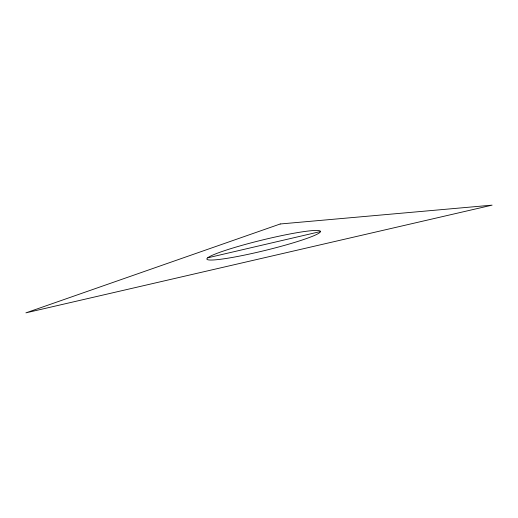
<?xml version="1.0" encoding="UTF-8"?>
<svg xmlns="http://www.w3.org/2000/svg" width="518" height="518" viewBox="0 0 518 518"><rect width="100%" height="100%" fill="white"/><g stroke="black" fill="none" stroke-linecap="round" stroke-linejoin="round"><path stroke-width="0.78" d="M207.737 257.822L320.474 231.546A58.456 5.394 -13.7 0 1 234.382 257.07A58.456 5.394 -13.7 0 1 236.202 247.015A58.456 5.394 -13.7 0 1 320.474 231.546M280.225 223.983L25.9 312.859L492.1 205.141L280.225 223.983"/></g></svg>
